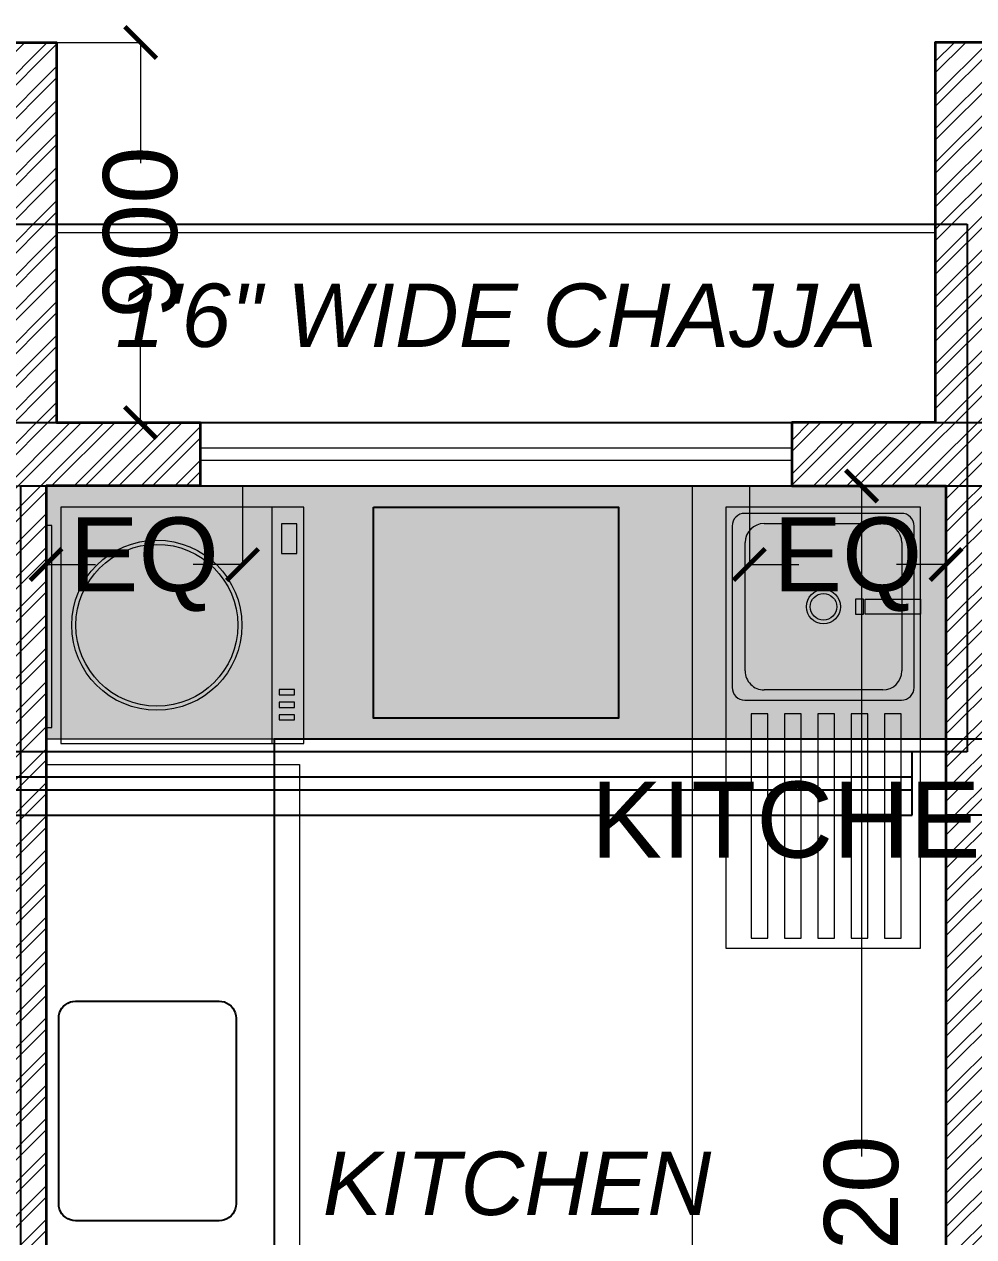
# Model space of a CAD drawing. Header units: millimetres. Extents: x 69529 to 85301, y 41669 to 59279.
# Drawn here: x 78033 to 80280, y 56281 to 59152 of the extents above; entities that cross this region are included whole.
import ezdxf

# ---------------------------------------------------------------- set-up
doc = ezdxf.new("R2010")
doc.units = ezdxf.units.MM
doc.linetypes.add('( Hidden )', pattern=[0.375, 0.25, -0.125])
for name, color, linetype, lineweight, true_color in [('DA_BUILDING LINE', 7, 'Continuous', 9, 0xc2db0000), ('DA_DIMENSION', 7, 'Continuous', 5, 0xc2474747), ('DA_FURNITURE', 7, 'Continuous', 5, 0xc2666666), ('DA_HATCH', 7, 'Continuous', 5, 0xc2545454)]:
    doc.layers.add(name, color=color, linetype=linetype, lineweight=lineweight, true_color=true_color)
for name, color, linetype, lineweight in [('DA_CARPET AREA RERA', 30, 'Continuous', 9), ('DA_CHAJJA', 44, 'Continuous', 0), ('DA_DOOR', 35, 'Continuous', 0), ('DA_TEXT IN SQ.FT', 193, 'Continuous', 9), ('DA_WALL', 7, 'Continuous', 35), ('DA_WINDOW', 4, 'Continuous', 9)]:
    doc.layers.add(name, color=color, linetype=linetype, lineweight=lineweight)
for name, color, linetype in [('PROP-ENVELOPE', 7, 'CONTINUOUS'), ('PROP-FURN', 9, 'CONTINUOUS'), ('PROP-SHELL', 7, 'CONTINUOUS'), ('PROP-TEXT', 3, 'CONTINUOUS')]:
    doc.layers.add(name, color=color, linetype=linetype)
doc.styles.add('MtXpl_Arial', font='ArialItalic.ttf')
doc.styles.get("Standard").update_dxf_attribs({"font": 'Arial.ttf'})
doc.dimstyles.get("Standard").update_dxf_attribs({"dimtxt": 0.18, "dimasz": 0.18, "dimexe": 0.18, "dimexo": 0.0625, "dimgap": 0.09, "dimtad": 1, "dimtih": 1, "dimtoh": 1, "dimdec": 4, "dimdsep": 46, "dimtxsty": 'Standard', "dimcen": 0.09, "dimazin": 3, "dimtfac": 1, "dimtdec": 4, "dimtmove": 0, "dimatfit": 3, "dimfxl": 1, "dimtolj": 1})

# ---------------------------------------------------------------- blocks, each defined once
blk = doc.blocks.new('WASHING MACHINE1')
at = {"linetype": 'Continuous'}
for p, q in [((10326.3552, 5531.1311), (10326.9152, 5531.1311)), ((10326.3552, 5530.556), (10326.3552, 5531.1311)), ((10326.4111, 5531.1096), (10326.4233, 5531.1096)), ((10326.4111, 5531.0728), (10326.4111, 5531.1096)), ((10326.4233, 5531.1096), (10326.4233, 5531.0728)), ((10326.4408, 5531.1096), (10326.4531, 5531.1096)), ((10326.4408, 5531.0728), (10326.4408, 5531.1096)), ((10326.4531, 5531.1096), (10326.4531, 5531.0728)), ((10326.4706, 5531.0728), (10326.4706, 5531.1096)), ((10326.4706, 5531.1096), (10326.4828, 5531.1096)), ((10326.4828, 5531.1096), (10326.4828, 5531.0728)), ((10326.8055, 5531.1149), (10326.8755, 5531.1149)), ((10326.8055, 5531.0781), (10326.8055, 5531.1149)), ((10326.8755, 5531.1149), (10326.8755, 5531.0781)), ((10326.9152, 5531.1311), (10326.9152, 5530.556)), ((10326.3552, 5531.0561), (10326.9152, 5531.0561)), ((10326.4233, 5531.0728), (10326.4111, 5531.0728)), ((10326.4531, 5531.0728), (10326.4408, 5531.0728)), ((10326.4828, 5531.0728), (10326.4706, 5531.0728)), ((10326.8755, 5531.0781), (10326.8055, 5531.0781)), ((10326.9152, 5530.556), (10326.3552, 5530.556)), ((10326.393, 5530.5351), (10326.8714, 5530.5351)), ((10326.393, 5530.5211), (10326.393, 5530.5351)), ((10326.8714, 5530.5351), (10326.8714, 5530.5211)), ((10326.8714, 5530.5211), (10326.393, 5530.5211))]:
    blk.add_line(p, q, dxfattribs=at)
blk = doc.blocks.new('eww')
at = {"layer": 'DA_FURNITURE'}
for radius in [0.2014, 0.1916]:
    blk.add_circle((-2207.1169, 1541.465), radius, dxfattribs=at)
at = {"layer": 'DA_FURNITURE', "xscale": -1, "rotation": 270}
blk.add_blockref('WASHING MACHINE1', (-7737.9003, -8785.1702), dxfattribs=at)
blk = doc.blocks.new('t5r7ui68')
at = {"layer": 'DA_FURNITURE'}
for p, q in [((3503.2333, 922.1039), (3502.1892, 922.1039)), ((3502.1892, 922.1039), (3502.1892, 921.6432)), ((3503.2333, 921.6432), (3503.2333, 922.1039)), ((3502.6164, 922.0889), (3502.2341, 922.0889)), ((3502.2042, 922.059), (3502.2042, 921.6882)), ((3502.2732, 922.0598), (3502.5773, 922.0598)), ((3502.6463, 921.6882), (3502.6463, 922.059)), ((3502.2282, 921.734), (3502.2282, 922.0149)), ((3502.6223, 922.0149), (3502.6223, 921.734)), ((3502.5773, 921.689), (3502.2732, 921.689)), ((3502.1892, 921.6432), (3503.2333, 921.6432)), ((3502.2341, 921.6582), (3502.6164, 921.6582))]:
    blk.add_line(p, q, dxfattribs=at)
at = {"layer": 'DA_FURNITURE', "ltscale": 2}
for points in [[(3502.4076, 921.9732), (3502.4076, 922.1039), (3502.4429, 922.1039), (3502.4429, 921.9732)], [(3502.4429, 921.9503), (3502.4429, 921.9689), (3502.4076, 921.9689), (3502.4076, 921.9503)]]:
    blk.add_lwpolyline(points, close=True, dxfattribs=at)
at = {"layer": 'DA_FURNITURE'}
for points in [[(3503.2099, 922.0191), (3503.2099, 922.0586), (3502.6789, 922.0586), (3502.6789, 922.0191)], [(3503.2099, 921.9401), (3503.2099, 921.9796), (3502.6789, 921.9796), (3502.6789, 921.9401)], [(3503.2099, 921.8611), (3503.2099, 921.9006), (3502.6789, 921.9006), (3502.6789, 921.8611)], [(3503.2099, 921.7822), (3503.2099, 921.8216), (3502.6789, 921.8216), (3502.6789, 921.7822)], [(3503.2099, 921.7032), (3503.2099, 921.7427), (3502.6789, 921.7427), (3502.6789, 921.7032)]]:
    blk.add_lwpolyline(points, close=True, dxfattribs=at)
for radius in [0.0405, 0.0315]:
    blk.add_circle((3502.4253, 921.8744), radius, dxfattribs=at)
for centre, radius, start, end in [((3502.2341, 922.059), 0.03, 90, 180), ((3502.6164, 922.059), 0.03, 0, 90), ((3502.2732, 922.0149), 0.045, 90, 180), ((3502.5773, 922.0149), 0.045, 0, 90), ((3502.2732, 921.734), 0.045, 180, 270), ((3502.5773, 921.734), 0.045, 270, 0), ((3502.2341, 921.6882), 0.03, 180, 270), ((3502.6164, 921.6882), 0.03, 270, 0)]:
    blk.add_arc(centre, radius, start, end, dxfattribs=at)
blk = doc.blocks.new('_ArchTick')
at = {"color": 0, "linetype": 'ByBlock', "const_width": 0.15}
blk.add_lwpolyline([(-0.5, -0.5), (0.5, 0.5)], dxfattribs=at)
blk = doc.blocks.new('*D212')
at = {"layer": 'DA_DIMENSION'}
for p, q in [((-21293.6, 98386.5), (-21293.6, 98200.3)), ((-20828.6, 98386.5), (-20828.6, 98200.3)), ((-21293.6, 98200.5), (-21176.7, 98200.5)), ((-20828.6, 98200.5), (-20945.5, 98200.5))]:
    blk.add_line(p, q, dxfattribs=at)
at = {"layer": 'Defpoints', "color": 0}
for p in [(-21293.6, 98386.5), (-20828.6, 98386.5), (-20828.6, 98200.5)]:
    blk.add_point(p, dxfattribs=at)
at = {"layer": 'DA_DIMENSION', "xscale": 75, "yscale": 75, "zscale": 75, "rotation": 180}
blk.add_blockref('_ArchTick', (-21293.6, 98200.5), dxfattribs=at)
at = {"layer": 'DA_DIMENSION', "xscale": 75, "yscale": 75, "zscale": 75}
blk.add_blockref('_ArchTick', (-20828.6, 98200.5), dxfattribs=at)
at = {"layer": 'DA_DIMENSION', "color": 7, "insert": (-21061.1, 98200.5), "char_height": 175, "attachment_point": 5}
blk.add_mtext('\\A1;EQ', dxfattribs=at)
blk = doc.blocks.new('*D216')
at = {"layer": 'DA_DIMENSION'}
for p, q in [((-22933.5, 99436.5), (-22734.7, 99436.5)), ((-22734.9, 99436.5), (-22734.9, 99150.6)), ((-22734.9, 98536.5), (-22734.9, 98822.5)), ((-22933.5, 98536.5), (-22734.7, 98536.5))]:
    blk.add_line(p, q, dxfattribs=at)
at = {"layer": 'Defpoints', "color": 0}
for p in [(-22933.6, 99436.5), (-22734.9, 99436.5), (-22933.6, 98536.5)]:
    blk.add_point(p, dxfattribs=at)
at = {"layer": 'DA_DIMENSION', "xscale": 75, "yscale": 75, "zscale": 75}
for p, rotation in [((-22734.9, 99436.5), 90), ((-22734.9, 98536.5), 270)]:
    blk.add_blockref('_ArchTick', p, dxfattribs=dict(at, rotation=rotation))
at = {"layer": 'DA_DIMENSION', "color": 7, "insert": (-22734.9, 98986.5), "char_height": 175, "attachment_point": 5, "rotation": 90}
blk.add_mtext('\\A1;900', dxfattribs=at)
blk = doc.blocks.new('*D217')
at = {"layer": 'DA_DIMENSION'}
for p, q in [((-22958.6, 98386.5), (-22958.6, 98200.2)), ((-22493.6, 98386.5), (-22493.6, 98200.2)), ((-22958.6, 98200.3), (-22841.7, 98200.3)), ((-22493.6, 98200.3), (-22610.5, 98200.3))]:
    blk.add_line(p, q, dxfattribs=at)
at = {"layer": 'Defpoints', "color": 0}
for p in [(-22958.6, 98386.5), (-22493.6, 98386.5), (-22493.6, 98200.3)]:
    blk.add_point(p, dxfattribs=at)
at = {"layer": 'DA_DIMENSION', "xscale": 75, "yscale": 75, "zscale": 75, "rotation": 180}
blk.add_blockref('_ArchTick', (-22958.6, 98200.3), dxfattribs=at)
at = {"layer": 'DA_DIMENSION', "xscale": 75, "yscale": 75, "zscale": 75}
blk.add_blockref('_ArchTick', (-22493.6, 98200.3), dxfattribs=at)
at = {"layer": 'DA_DIMENSION', "color": 7, "insert": (-22726.1, 98200.3), "char_height": 175, "attachment_point": 5}
blk.add_mtext('\\A1;EQ', dxfattribs=at)
blk = doc.blocks.new('*D173')
at = {"layer": 'DA_DIMENSION'}
for p, q in [((-20828.7, 98386.5), (-21028.4, 98386.5)), ((-21028.2, 98386.5), (-21028.2, 96798.4)), ((-21028.2, 94766.5), (-21028.2, 96354.6)), ((-20828.7, 94766.5), (-21028.4, 94766.5))]:
    blk.add_line(p, q, dxfattribs=at)
at = {"layer": 'Defpoints', "color": 0}
for p in [(-20828.6, 98386.5), (-21028.2, 94766.5), (-20828.6, 94766.5)]:
    blk.add_point(p, dxfattribs=at)
at = {"layer": 'DA_DIMENSION', "xscale": 75, "yscale": 75, "zscale": 75}
for p, rotation in [((-21028.2, 98386.5), 90), ((-21028.2, 94766.5), 270)]:
    blk.add_blockref('_ArchTick', p, dxfattribs=dict(at, rotation=rotation))
at = {"layer": 'DA_DIMENSION', "color": 7, "insert": (-21028.2, 96576.5), "char_height": 175, "attachment_point": 5, "rotation": 90}
blk.add_mtext('\\A1;3620', dxfattribs=at)
blk = doc.blocks.new('fsdaafdh')
at = {"layer": 'DA_DIMENSION'}
for base, p1, p2, picture, middle in [((-22734.86579, 99436.52535), (-22933.59418, 98536.52536), (-22933.59418, 99436.52535), '*D216', (-22734.86579, 98986.52535)), ((-21028.21125, 94766.52535), (-20828.59418, 98386.52535), (-20828.59418, 94766.52535), '*D173', (-21028.21125, 96576.52535))]:
    dim = blk.add_linear_dim(base=base, p1=p1, p2=p2, angle=90, dimstyle='Standard', dxfattribs=at)
    dim.commit()
    dim.dimension.update_dxf_attribs({"geometry": picture, "text_midpoint": middle})
for base, p1, p2, picture, middle in [((-22493.59418, 98200.34619), (-22958.59418, 98386.52535), (-22493.59418, 98386.52535), '*D217', (-22726.09418, 98200.34619)), ((-20828.59418, 98200.52619), (-21293.59418, 98386.52535), (-20828.59418, 98386.52535), '*D212', (-21061.09418, 98200.52619))]:
    dim = blk.add_linear_dim(base=base, p1=p1, p2=p2, text='EQ', dimstyle='Standard', dxfattribs=at)
    dim.commit()
    dim.dimension.update_dxf_attribs({"geometry": picture, "text_midpoint": middle})

msp = doc.modelspace()

# ---------------------------------------------------------------- hatches: boundary and pattern name
at = {"layer": 'DA_HATCH'}
h = msp.add_hatch(dxfattribs=at)
h.set_pattern_fill('ANSI32', color=256, scale=150)
h.set_pattern_definition([(45, (101042.82, -215688.83), (-39.774756, 39.774756), []), (45, (101069.34, -215688.83), (-39.774756, 39.774756), [])])
h.paths.add_polyline_path([(78084.22813, 58058.9767), (78084.22813, 54438.9767), (77959.22813, 54438.9767), (77959.22813, 58058.9767), (77649.22813, 58058.9767), (77649.22813, 58208.9767), (77959.22813, 58208.9767), (77959.22813, 58958.9767), (77959.22813, 59108.9767), (78109.22813, 59108.9767), (78109.22813, 58208.9767), (78449.22813, 58208.9767), (78449.22813, 58058.9767)])
h.paths.add_polyline_path([(76589.22813, 58058.9767), (76899.22813, 58058.9767), (76899.22813, 58208.9767), (76614.22813, 58208.9767), (76614.22813, 58958.9767), (76614.22813, 59108.9767), (76464.22813, 59108.9767), (76464.22813, 58058.9767), (76464.22813, 57908.9767), (76589.22813, 57908.9767)])
h.paths.add_polyline_path([(80214.22813, 58058.9767), (80214.22813, 54438.9767), (80339.22813, 54438.9767), (80339.22813, 58058.9767), (80649.22813, 58058.9767), (80649.22813, 58208.9767), (80339.22813, 58208.9767), (80339.22813, 58958.9767), (80339.22813, 59108.9767), (80189.22813, 59108.9767), (80189.22813, 58208.9767), (79849.22813, 58208.9767), (79849.22813, 58058.9767)])
h.paths.add_polyline_path([(81709.22424, 58208.9767), (81709.22813, 58953.9767), (81709.22813, 59108.9767), (81859.22813, 59108.9767), (81859.22813, 58208.9767)])
h.paths.add_polyline_path([(81399.22813, 58058.9767), (81399.22813, 58208.9767), (81709.22813, 58208.9767), (81709.22813, 58058.9767)], flags=17)
h.paths.add_polyline_path([(81834.22813, 57008.9767), (81834.22813, 55458.9767), (81089.22813, 55458.9767), (81089.22813, 55583.9767), (81709.22813, 55583.9767), (81709.22813, 57008.9767)])
h.paths.add_polyline_path([(75709.22813, 54558.9767), (77039.22813, 54558.9767), (77039.22813, 54433.9767), (75709.22813, 54433.9767)])
h.paths.add_polyline_path([(76464.22813, 57008.9767), (76464.22813, 55458.9767), (77209.22813, 55458.9767), (77209.22813, 55583.9767), (76589.22813, 55583.9767), (76589.22813, 57008.9767)])
h.paths.add_polyline_path([(73414.22813, 54558.9767), (73264.22813, 54558.9767), (73264.22813, 56708.9767), (73414.22813, 56708.9767)])
h.paths.add_polyline_path([(73494.22813, 58678.9767), (73414.22813, 58678.9767), (73414.22813, 57908.9767), (73264.22813, 57908.9767), (73264.22813, 59108.9767), (73494.22813, 59108.9767)])
h.paths.add_polyline_path([(80214.22813, 49553.97669), (80214.22813, 50783.9767), (80214.22813, 53508.9767), (81834.22813, 53508.9767), (81834.22813, 53383.9767), (80339.22813, 53383.9767), (80339.22813, 50933.9767), (80649.22813, 50933.9767), (80649.22813, 50783.9767), (80364.22813, 50783.9767), (80364.22813, 47608.95613), (80134.22813, 47608.97669), (80134.22813, 47758.97669), (80214.22812, 47758.97669)])
h.paths.add_polyline_path([(81709.22813, 50933.9767), (81399.22813, 50933.9767), (81399.22813, 50783.9767), (81709.22813, 50783.9767)], flags=17)
h.paths.add_polyline_path([(81709.22813, 50783.9767), (81709.22813, 49703.97669), (81709.22813, 49553.97669), (81859.22813, 49553.97669), (81859.22813, 50173.9767), (81939.22813, 50173.9767), (81939.22813, 50323.9767), (81859.22813, 50323.9767), (81859.22813, 50783.9767)])
h.paths.add_polyline_path([(77299.22813, 47758.9767), (77299.22813, 47608.9767), (76909.22813, 47608.9767), (76909.22813, 47758.9767)])
edge = h.paths.add_edge_path()
edge.add_line((85034.22813, 50163.9767), (85034.22813, 54433.9767))
edge.add_line((85034.22813, 54433.9767), (85034.22813, 54558.9767))
edge.add_line((85034.22813, 54558.9767), (85034.22813, 58828.9767))
edge.add_line((85034.22813, 58828.9767), (84884.22813, 58828.9767))
edge.add_line((84884.22813, 58828.9767), (84884.22813, 54558.9767))
edge.add_line((84884.22813, 54558.9767), (81259.22813, 54558.9767))
edge.add_line((81259.22813, 54558.9767), (81259.22813, 54433.9767))
edge.add_line((81259.22813, 54433.9767), (84884.22813, 54433.9767))
edge.add_line((84884.22813, 54433.9767), (84884.22813, 50173.9767))
edge.add_line((84884.22813, 50173.9767), (85034.22813, 50173.9767))
h.paths.add_polyline_path([(81834.22813, 51983.9767), (81834.22813, 52638.9767), (81709.22813, 52638.9767), (81709.22813, 51983.9767)], flags=17)
h = msp.add_hatch(dxfattribs=at)
h.set_pattern_fill('ANSI35', color=256, scale=300)
h.set_pattern_definition([(45, (101042.82, -40322.55), (-53.03301, 53.03301), []), (45, (101095.855, -40322.55), (-53.03301, 53.03301), [93.75, -18.75, 0, -18.75])])
h.paths.add_polyline_path([(78084.22813, 58058.9767), (80214.22813, 58058.9767), (80214.22813, 57458.9767), (78084.22813, 57458.9767)])
h.paths.add_polyline_path([(76589.22813, 58058.9767), (77959.22813, 58058.9767), (77959.22813, 55583.9767), (77209.22813, 55583.9767), (76589.22813, 55583.9767), (76589.22813, 57013.97669), (76694.22813, 57013.9767), (76694.22813, 57913.9767), (76589.22813, 57913.9767)])
h.paths.add_polyline_path([(80339.22813, 58058.9767), (81709.22813, 58058.9767), (81709.22813, 55583.9767), (81089.22813, 55583.9767), (80339.22813, 55583.9767)])
h.paths.add_polyline_path([(81709.22813, 53383.9767), (80339.22813, 53383.9767), (80339.22813, 50933.97671), (81709.22813, 50933.97668), (81709.22813, 52638.9767)])

# ---------------------------------------------------------------- linework, layer by layer
at = {"layer": 'DA_BUILDING LINE', "linetype": '( Hidden )', "ltscale": 500}
msp.add_line((76614.22813, 58208.9767), (81709.22424, 58208.9767), dxfattribs=at)
at = {"layer": 'DA_CARPET AREA RERA'}
msp.add_lwpolyline([(74019.22813, 48978.9767), (74169.22813, 48978.9767), (75709.22813, 48978.9767), (75709.02425, 54558.9767), (73414.22813, 54558.9767), (73414.22813, 58678.9767), (76464.22813, 58678.9767), (76464.22813, 58058.9767), (81709.22813, 58058.9767), (81859.22813, 58058.9767), (81859.22813, 58678.9767), (84884.22813, 58678.9767), (84884.22813, 50323.9767), (81859.22813, 50323.9767), (81859.22813, 50933.9767), (80214.22813, 50933.9767), (80214.22812, 47758.97669), (80214.22813, 47608.97669), (77214.22813, 47608.9767), (77214.22813, 47758.9767), (74019.22813, 47758.9767), (74019.22813, 48818.9767)], close=True, dxfattribs=at)
at = {"layer": 'DA_CHAJJA'}
msp.add_line((78109.22813, 58658.9767), (80189.22813, 58658.9767), dxfattribs=at)
at = {"layer": 'DA_FURNITURE', "lineweight": 9}
msp.add_line((78084.22813, 54733.9767), (78084.22813, 57312.323), dxfattribs=at)
for points in [[(79614.22813, 58058.9767), (80214.22813, 58058.9767), (80214.22813, 54433.9767), (79614.22813, 54433.9767)], [(78084.22813, 57398.9767), (78684.22813, 57398.9767), (78684.22813, 55147.6875), (78084.22813, 55147.6875)]]:
    msp.add_lwpolyline(points, close=True, dxfattribs=at)
at = {"layer": 'DA_HATCH'}
msp.add_lwpolyline([(78084.22813, 58058.9767), (80214.22813, 58058.9767), (80214.22813, 57458.9767), (78084.22813, 57458.9767)], close=True, dxfattribs=at)
at = {"layer": 'DA_WALL'}
msp.add_lwpolyline([(77959.22813, 55583.9767), (77959.22813, 58058.9767), (77649.22813, 58058.9767), (77649.22813, 58208.9767), (77959.22813, 58208.9767), (77959.22813, 58958.9767), (77959.22813, 58958.9767), (77959.22813, 59108.9767), (78109.22813, 59108.9767), (78109.22813, 58208.9767), (78449.22813, 58208.9767), (78449.22813, 58058.9767), (78084.22813, 58058.9767), (78084.22813, 54433.9767), (77959.22813, 54433.9767), (77959.22813, 55458.9767)], dxfattribs=at)
msp.add_lwpolyline([(80339.22813, 55583.9767), (80339.22813, 58058.9767), (80649.22813, 58058.9767), (80649.22813, 58208.9767), (80339.22813, 58208.9767), (80339.22813, 58958.9767), (80339.22813, 58958.9767), (80339.22813, 59108.9767), (80189.22813, 59108.9767), (80189.22813, 58208.9767), (79849.22813, 58208.9767), (79849.22813, 58058.9767), (80214.22813, 58058.9767), (80214.22813, 54433.9767), (80339.22813, 54433.9767), (80339.22813, 55458.9767)], close=True, dxfattribs=at)
at = {"layer": 'DA_WINDOW'}
for points in [[(78449.22813, 58058.9767), (79849.22813, 58058.9767), (79849.22813, 58208.9767), (78449.22813, 58208.9767)], [(78449.22813, 58148.9767), (79849.22813, 58148.9767), (79849.22813, 58118.9767), (78449.22813, 58118.9767)]]:
    msp.add_lwpolyline(points, close=True, dxfattribs=at)
at = {"layer": 'PROP-ENVELOPE'}
msp.add_lwpolyline([(73264.2, 58829), (76614.2, 58829), (76614.2, 58209), (81709.2, 58209), (81709.2, 58829), (85034.2, 58829), (85034.2, 50174), (81709.2, 50174), (81709.2, 50784), (80364.2, 50784), (80364.2, 46209), (77064.2, 46209), (77064.2, 47609), (73869.2, 47609), (73869.2, 49129), (75559.2, 49129), (75559.2, 54409), (73264.2, 54409)], close=True, dxfattribs=at)
at = {"layer": 'PROP-FURN'}
for points in [[(78024.2, 56179), (78024.2, 58059), (80809.2, 58059)], [(80809.2, 57459), (78624.2, 57459), (78624.2, 56179)]]:
    msp.add_lwpolyline(points, dxfattribs=at)
for points in [[(78859.2, 58009), (79439.2, 58009), (79439.2, 57509), (78859.2, 57509)], [(78114.2, 56799), (78114.7, 56805.3), (78116.2, 56811.4), (78118.6, 56817.2), (78121.8, 56822.5), (78125.9, 56827.3), (78130.7, 56831.4), (78136, 56834.6), (78141.8, 56837), (78147.9, 56838.5), (78154.2, 56839), (78494.2, 56839), (78500.5, 56838.5), (78506.6, 56837), (78512.4, 56834.6), (78517.7, 56831.4), (78522.5, 56827.3), (78526.6, 56822.5), (78529.8, 56817.2), (78532.2, 56811.4), (78533.7, 56805.3), (78534.2, 56799), (78534.2, 56359), (78533.7, 56352.7), (78532.2, 56346.6), (78529.8, 56340.8), (78526.6, 56335.5), (78522.5, 56330.7), (78517.7, 56326.6), (78512.4, 56323.4), (78506.6, 56321), (78500.5, 56319.5), (78494.2, 56319), (78154.2, 56319), (78147.9, 56319.5), (78141.8, 56321), (78136, 56323.4), (78130.7, 56326.6), (78125.9, 56330.7), (78121.8, 56335.5), (78118.6, 56340.8), (78116.2, 56346.6), (78114.7, 56352.7), (78114.2, 56359)]]:
    msp.add_lwpolyline(points, close=True, dxfattribs=at)
at = {"layer": 'PROP-SHELL'}
for p, q in [((77214.2, 58679), (80264.2, 58679)), ((80264.2, 58679), (80264.2, 57429)), ((80214.2, 57429), (77214.2, 57429)), ((80264.2, 57429), (77214.2, 57429)), ((80134.2, 57429), (77299.2, 57429)), ((80134.2, 57279), (80134.2, 57429)), ((80214.2, 57279), (80214.2, 57429)), ((80134.2, 57369), (77299.2, 57369)), ((80134.2, 57339), (80134.2, 57369)), ((77299.2, 57339), (80134.2, 57339)), ((77299.2, 57279), (80134.2, 57279)), ((80214.2, 54104), (80214.2, 57279))]:
    msp.add_line(p, q, dxfattribs=at)
msp.add_lwpolyline([(80214.2, 57279), (80214.2, 55484), (80364.2, 55484), (80364.2, 57279)], close=True, dxfattribs=at)

# ---------------------------------------------------------------- block references
at = {"layer": 'DA_DOOR', "color": 7, "xscale": 1000, "yscale": 1000, "zscale": 1000}
msp.add_blockref('eww', (2285463.39399, -1483735.98397), dxfattribs=at)
at = {"layer": 'DA_FURNITURE', "lineweight": 9, "xscale": 1000, "yscale": 1000, "zscale": 1000, "rotation": 270}
msp.add_blockref('t5r7ui68', (-841949.98322, 3560198.1506), dxfattribs=at)
at = {"layer": 'DA_HATCH'}
msp.add_blockref('fsdaafdh', (101042.82231, -40327.54866), dxfattribs=at)

# ---------------------------------------------------------------- texts
at = {"layer": 'DA_TEXT IN SQ.FT', "style": 'MtXpl_Arial'}
for s, p in [('1\'6" WIDE CHAJJA', (78248.29709, 58388.04823, 0)), ('KITCHEN', (78739.12681, 56332.57312, 0))]:
    msp.add_text(s, height=150, dxfattribs=at).set_placement(p)
at = {"layer": 'PROP-TEXT'}
msp.add_text('KITCHEN', height=180, dxfattribs=at).set_placement((79374.2, 57179))

doc.saveas('drawing.dxf')
